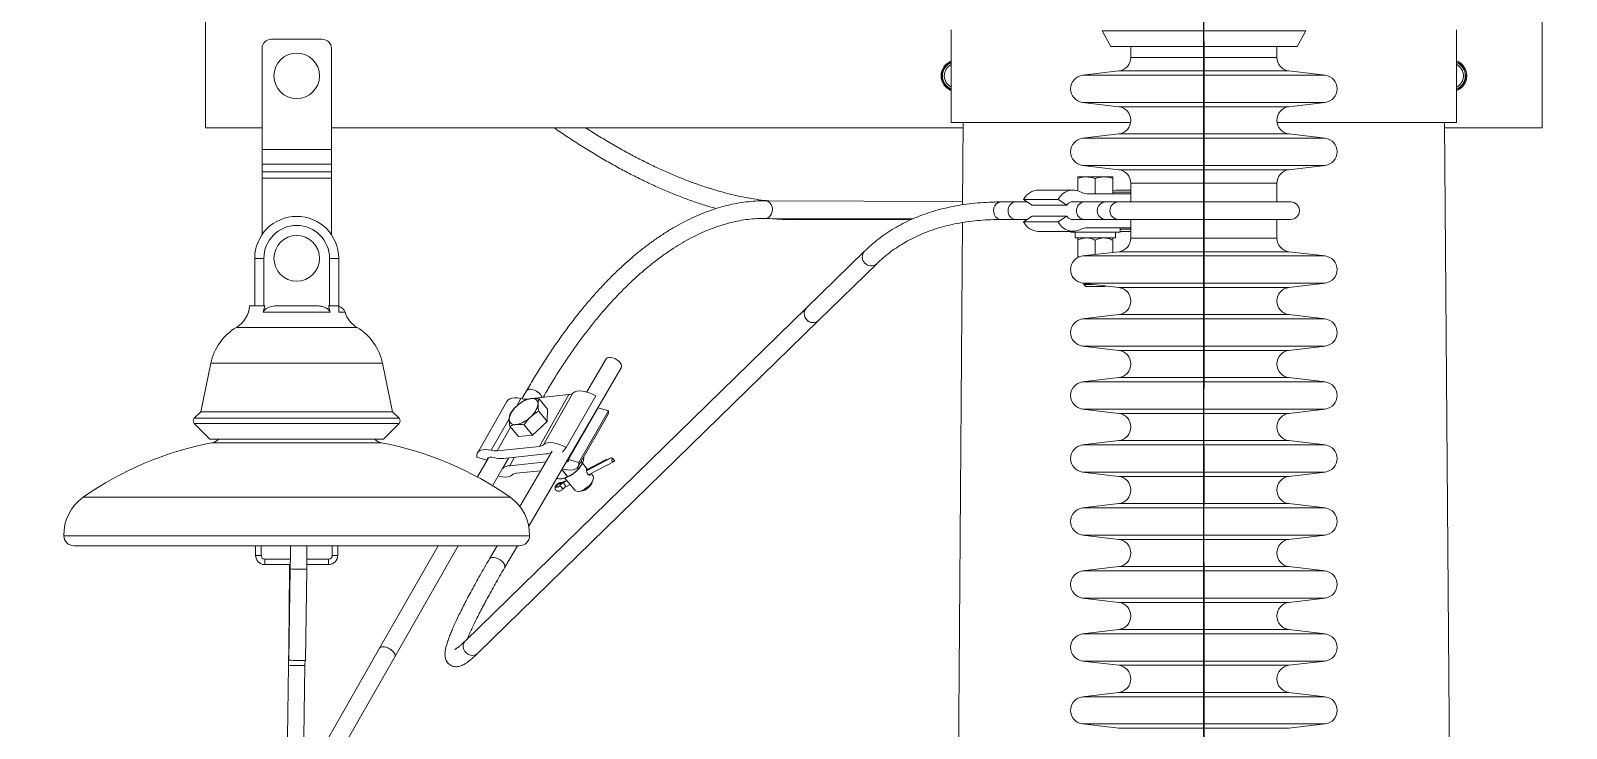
# Model space of a CAD drawing. Header units: millimetres. Extents: x 1587714 to 3094800, y -694377 to -413614.
# Drawn here: x 2205745 to 2206586, y -549709 to -549327 of the extents above; entities that cross this region are included whole.
import ezdxf

# ---------------------------------------------------------------- set-up
doc = ezdxf.new("R2010")
doc.units = ezdxf.units.MM
doc.linetypes.add('CENTER2', pattern=[28.575, 19.05, -3.175, 3.175, -3.175])
doc.layers.add('0_EJES', color=1, linetype='CENTER2')

# ---------------------------------------------------------------- blocks, each defined once
blk = doc.blocks.new('poste ALINEACIÓN vista 1')
at = {"color": 7, "linetype": 'Continuous', "lineweight": 15}
for p, q in [((-546.8, 9365.5003), (-546.8, 9428.9998)), ((185.2, 9365.5003), (185.2, 9428.9998)), ((-138.35, 9419.1979), (-138.35, 9368.3976)), ((-55.7397, 9418.7173), (-51, 9410.0999)), ((51, 9410.0999), (55.7397, 9418.7173)), ((138.35, 9419.1979), (138.35, 9368.3976)), ((-482.8, 9414.0004), (-510.8, 9414.0004)), ((-51, 9410.0999), (0, 9410.0999)), ((-40, 9410.0999), (-40, 9404.1003)), ((0, 9410.0999), (51, 9410.0999)), ((40, 9404.1003), (40, 9410.0999)), ((-515.8, 9409.0003), (-515.8, 9353.7015)), ((-477.8, 9409.0003), (-477.8, 9353.7015)), ((-46.5903, 9396.655), (-66.4097, 9394.2946)), ((66.4097, 9394.2946), (46.5903, 9396.655)), ((143.0678, 9396.1972), (143.6279, 9396.3526)), ((143.314, 9394.9317), (143.893, 9394.9975)), ((-66.4097, 9379.4059), (-46.5903, 9377.0446)), ((46.5903, 9377.0446), (66.4097, 9379.4059)), ((-138.35, 9368.3976), (-40.097, 9368.3976)), ((-131.8002, 9368.3976), (-132.1382, 9323.3603)), ((40.097, 9368.3976), (138.35, 9368.3976)), ((137.6788, 8585.1144), (131.8002, 9368.3976)), ((-546.8, 9365.5003), (-515.8, 9365.5003)), ((-477.8, 9365.5003), (-131.822, 9365.5003)), ((-46.5903, 9362.1558), (-66.4097, 9359.7945)), ((66.4097, 9359.7945), (46.5903, 9362.1558)), ((131.822, 9365.5003), (185.2, 9365.5003)), ((-477.8, 9353.7015), (-515.8, 9353.7015)), ((-515.8, 9353.7015), (-515.8, 9345.6753)), ((-477.8, 9353.7015), (-477.8, 9345.6753)), ((-477.8, 9345.6753), (-515.8, 9345.6753)), ((-515.8, 9345.6753), (-515.8, 9341.4649)), ((-477.8, 9345.6753), (-477.8, 9341.4649)), ((-66.4097, 9344.9057), (-46.5903, 9342.5444)), ((46.5903, 9342.5444), (66.4097, 9344.9057)), ((-477.8, 9341.4649), (-515.8, 9341.4649)), ((-515.8, 9341.4649), (-515.8, 9337.9287)), ((-477.8, 9337.9287), (-515.8, 9337.9287)), ((-515.8, 9337.9287), (-515.8, 9306.9619)), ((-477.8, 9341.4649), (-477.8, 9337.9287)), ((-477.8, 9337.9287), (-477.8, 9306.9619)), ((-68.9932, 9331.0031), (-68.9932, 9337.7951)), ((-64.2579, 9338.6458), (-68.9393, 9338.6458)), ((-54.7334, 9338.6458), (-64.2579, 9338.6458)), ((-59.5226, 9329.3999), (-59.5226, 9337.7951)), ((-49.8902, 9338.6458), (-54.7334, 9338.6458)), ((-49.9441, 9329.3999), (-49.9441, 9337.7951)), ((-49.8363, 9329.3999), (-49.8363, 9337.7951)), ((-40, 9335.1001), (-40, 9324.8996)), ((40, 9324.8996), (40, 9335.1001)), ((-98.7695, 9326.2604), (-79.7695, 9326.2604)), ((-94.0295, 9323.1), (-98.7695, 9326.2604)), ((-71.5654, 9331.3998), (-90.5654, 9331.3998)), ((-75.0295, 9323.1), (-79.7695, 9326.2604)), ((-64.0156, 9329.3999), (-40, 9329.3999)), ((-40, 9331.3998), (-47.2641, 9331.3998)), ((-132.1248, 9325.1504), (-240.3924, 9325.5128)), ((-103.0639, 9324.8996), (-111.0552, 9324.8996)), ((-96.7295, 9324.8996), (-103.0639, 9324.8996)), ((-94.0295, 9323.1), (-75.0295, 9323.1)), ((-65.5639, 9324.8996), (-72.7778, 9324.8996)), ((-53.6856, 9324.8996), (-65.5639, 9324.8996)), ((-46.7784, 9324.8996), (-53.6856, 9324.8996)), ((47.5, 9324.8996), (-46.7784, 9324.8996)), ((-240.4245, 9315.9131), (-159.3832, 9315.6422)), ((-226.7044, 9315.2999), (-160.1787, 9315.2999)), ((-132.2113, 9313.6224), (-137.6788, 8585.1144)), ((-111.0552, 9315.2999), (-103.0639, 9315.2999)), ((-103.0639, 9315.2999), (-96.7295, 9315.2999)), ((-98.7695, 9313.9399), (-94.0295, 9317.1004)), ((-98.7695, 9313.9399), (-79.7695, 9313.9399)), ((-94.0295, 9317.1004), (-75.0295, 9317.1004)), ((-79.7695, 9313.9399), (-75.0295, 9317.1004)), ((-72.7778, 9315.2999), (-65.5639, 9315.2999)), ((-65.5639, 9315.2999), (-53.6856, 9315.2999)), ((-40, 9310.8004), (-64.0156, 9310.8004)), ((-53.6856, 9315.2999), (-46.7784, 9315.2999)), ((-46.7784, 9315.2999), (47.5, 9315.2999)), ((-45.9274, 9308.3867), (-45.9274, 9310.8004)), ((-40, 9315.2999), (-40, 9305.1003)), ((40, 9305.1003), (40, 9315.2999)), ((-90.5654, 9308.7996), (-71.5654, 9308.7996)), ((-72.9022, 9308.7996), (-72.9022, 9308.3867)), ((-45.9274, 9308.3867), (-72.9022, 9308.3867)), ((-70.451, 9308.3867), (-70.451, 9305.2119)), ((-48.3785, 9305.2119), (-70.451, 9305.2119)), ((-68.9932, 9295.103), (-68.9932, 9303.9416)), ((-59.5226, 9296.1148), (-59.5226, 9303.9416)), ((-49.9441, 9297.2564), (-49.9441, 9303.9416)), ((-49.8363, 9297.2687), (-49.8363, 9303.9416)), ((-48.3785, 9305.2119), (-48.3785, 9308.3867)), ((-45.9274, 9308.7996), (-40, 9308.7996)), ((-519.8, 9268.0005), (-519.8, 9293.9996)), ((-514.8, 9293.9996), (-519.8, 9293.9996)), ((-514.8, 9293.9996), (-514.8, 9268.0005)), ((-478.8, 9268.0005), (-478.8, 9293.9996)), ((-478.8, 9293.9996), (-473.8, 9293.9996)), ((-473.8, 9293.9996), (-473.8, 9268.0005)), ((-185.8693, 9297.8953), (-217.6886, 9266.8198)), ((-68.3047, 9294.7806), (-68.9932, 9295.103)), ((-68.9932, 9295.103), (-68.9727, 9294.381)), ((-46.5903, 9297.655), (-66.4097, 9295.2946)), ((66.4097, 9295.2946), (46.5903, 9297.655)), ((-210.9811, 9259.9524), (-179.1618, 9291.0269)), ((-71.8668, 9283.4347), (-71.8668, 9283.8858)), ((-66.4097, 9280.4049), (-46.5903, 9278.0446)), ((-65.7647, 9280.3286), (-65.7647, 9279.7631)), ((-65.7647, 9279.7631), (-64.6014, 9278.5996)), ((-65.7647, 9279.7631), (-61.0194, 9279.7631)), ((-64.6014, 9278.5996), (-54.2281, 9278.5996)), ((-54.2281, 9278.5996), (-53.9114, 9278.9162)), ((46.5903, 9278.0446), (66.4097, 9280.4049)), ((-522.5858, 9268.0005), (-519.8, 9268.0005)), ((-514.8, 9268.0005), (-519.8, 9268.0005)), ((-515.1746, 9264.5091), (-514.2059, 9268.0005)), ((-514.8, 9268.0005), (-514.2059, 9268.0005)), ((-507.2012, 9268.0005), (-486.3988, 9268.0005)), ((-479.394, 9268.0005), (-478.4254, 9264.5091)), ((-479.394, 9268.0005), (-478.8, 9268.0005)), ((-473.8, 9268.0005), (-478.8, 9268.0005)), ((-478.4254, 9264.5091), (-515.1746, 9264.5091)), ((-217.6886, 9266.8198), (-404.3909, 9084.4849)), ((-397.6835, 9077.6166), (-210.9811, 9259.9524)), ((-46.5903, 9263.1558), (-66.4097, 9260.7945)), ((66.4097, 9260.7945), (46.5903, 9263.1558)), ((-66.4097, 9245.9058), (-46.5903, 9243.5445)), ((46.5903, 9243.5445), (66.4097, 9245.9058)), ((-543.8215, 9236.4959), (-549.3, 9209.9999)), ((-444.3, 9209.9999), (-449.7785, 9236.4959)), ((-369.7115, 9147.2396), (-319.0774, 9234.0955)), ((-327.3711, 9238.9306), (-337.9477, 9220.7879)), ((-46.5903, 9228.6557), (-66.4097, 9226.2944)), ((66.4097, 9226.2944), (46.5903, 9228.6557)), ((-370.8976, 9221.4478), (-373.4245, 9217.0228)), ((-369.1143, 9217.06), (-370.8766, 9216.873)), ((-347.7103, 9219.3278), (-367.9659, 9217.182)), ((-359.3695, 9211.4218), (-364.0653, 9216.9846)), ((-363.8782, 9191.0132), (-347.7103, 9219.3278)), ((-361.6671, 9191.8753), (-345.4992, 9220.1899)), ((-349.1807, 9190.3037), (-333.0128, 9218.6183)), ((-549.3, 9209.9999), (-552.8858, 9206.4141)), ((-549.3, 9209.9999), (-444.3, 9209.9999)), ((-440.7142, 9206.4141), (-444.3, 9209.9999)), ((-381.6893, 9215.6571), (-397.8572, 9187.3416)), ((-374.8272, 9214.3201), (-374.8453, 9214.3058)), ((-359.5994, 9204.6918), (-364.2951, 9210.2545)), ((-359.3695, 9211.4218), (-359.5994, 9204.6918)), ((-347.9506, 9183.8216), (-331.7828, 9212.1361)), ((-342.6613, 9179.9039), (-326.4935, 9208.2194)), ((-342.2893, 9182.1393), (-326.1214, 9210.4548)), ((-332.555, 9210.7838), (-332.7117, 9210.7075)), ((-326.1214, 9210.4548), (-331.7828, 9212.1361)), ((-66.4097, 9211.4056), (-46.5903, 9209.0443)), ((46.5903, 9209.0443), (66.4097, 9211.4056)), ((-552.8858, 9203.5855), (-544.3, 9194.9996)), ((-449.3, 9194.9996), (-440.7142, 9203.5855)), ((-375.3853, 9196.4644), (-380.0811, 9202.0272)), ((-367.6073, 9197.2131), (-372.303, 9202.7758)), ((-359.5994, 9204.6918), (-367.6073, 9197.2131)), ((-544.3, 9194.9996), (-449.3, 9194.9996)), ((-543.2141, 9192.9168), (-450.3859, 9192.9168)), ((-367.6073, 9197.2131), (-375.3853, 9196.4644)), ((-46.5903, 9194.1556), (-66.4097, 9191.7943)), ((66.4097, 9191.7943), (46.5903, 9194.1556)), ((-398.2292, 9185.1062), (-392.6028, 9183.4353)), ((-391.856, 9184.7428), (-397.8517, 9174.2429)), ((-389.5383, 9169.4411), (-380.8446, 9184.6675)), ((-363.8782, 9191.0132), (-387.0444, 9188.5585)), ((-383.5205, 9184.3833), (-360.3542, 9186.838)), ((-356.878, 9188.3153), (-374.5547, 9157.9932)), ((-351.2174, 9187.9023), (-349.1807, 9190.3037)), ((-342.2893, 9182.1393), (-347.9506, 9183.8216)), ((-340.0163, 9182.5408), (-339.8699, 9182.928)), ((-327.3096, 9183.7138), (-338.0975, 9178.0909)), ((-324.7628, 9184.6684), (-338.0713, 9177.7323)), ((-336.9666, 9175.4102), (-322.6546, 9182.8698)), ((-326.9684, 9183.5192), (-327.184, 9183.7748)), ((-322.6018, 9182.9013), (-323.9054, 9184.4462)), ((-383.9766, 9178.9206), (-384.2324, 9178.7337)), ((-360.2581, 9182.5169), (-380.1643, 9180.4074)), ((-376.6403, 9176.2332), (-363.084, 9177.6694)), ((-348.4226, 9174.487), (-351.6196, 9178.274)), ((-340.4147, 9181.9648), (-341.053, 9182.721)), ((-337.5054, 9178.3999), (-340.3495, 9181.7693)), ((-334.7601, 9175.1479), (-335.5883, 9176.1292)), ((-66.4097, 9176.9055), (-46.5903, 9174.5442)), ((46.5903, 9174.5442), (66.4097, 9176.9055)), ((-350.9152, 9173.3693), (-350.8708, 9173.3779)), ((-348.8292, 9172.1257), (-350.5337, 9171.2378)), ((-349.0475, 9172.3841), (-350.4228, 9171.6679)), ((-350.054, 9173.5772), (-344.4647, 9166.9558)), ((-349.0825, 9169.0959), (-347.1304, 9170.1134)), ((-342.4133, 9166.3111), (-341.2494, 9166.4084)), ((-334.7603, 9171.8863), (-334.4686, 9173.0174)), ((-46.5903, 9159.6555), (-66.4097, 9157.2951)), ((66.4097, 9157.2951), (46.5903, 9159.6555)), ((-624.3117, 9142.0468), (-369.2883, 9142.0468)), ((-66.4097, 9142.4054), (-46.5903, 9140.045)), ((46.5903, 9140.045), (66.4097, 9142.4054)), ((-618.8117, 9136.5451), (-374.7883, 9136.5451)), ((-519.3, 9131.2503), (-519.3, 9136.5451)), ((-474.3, 9136.5451), (-474.3, 9131.2503)), ((-419.3767, 9136.5451), (-451.4313, 9080.407)), ((-443.0947, 9075.6472), (-408.322, 9136.5451)), ((-387.058, 9136.5451), (-391.2779, 9129.3067)), ((-382.9842, 9124.4715), (-375.9458, 9136.5451)), ((-519.3, 9131.2503), (-516.3, 9131.2503)), ((-514.3, 9126.2501), (-514.3, 9129.2504)), ((-500.3089, 9126.2501), (-514.3, 9126.2501)), ((-479.3, 9126.2501), (-491.3082, 9126.2501)), ((-479.3, 9126.2501), (-479.3, 9129.2504)), ((-474.3, 9131.2503), (-477.3, 9131.2503)), ((-46.5903, 9125.1553), (-66.4097, 9122.795)), ((66.4097, 9122.795), (46.5903, 9125.1553)), ((-500.3426, 9123.8459), (-501.065, 9073.8572)), ((-492.0659, 9073.7275), (-491.3436, 9123.7162)), ((-66.4097, 9107.9053), (-46.5903, 9105.5449)), ((46.5903, 9105.5449), (66.4097, 9107.9053)), ((-46.5903, 9090.6552), (-66.4097, 9088.2949)), ((66.4097, 9088.2949), (46.5903, 9090.6552)), ((-451.4313, 9080.407), (-493.2037, 9007.2507)), ((-485.6416, 9001.1338), (-443.0947, 9075.6472)), ((-501.2828, 9071.0448), (-503.098, 8945.4354)), ((-494.0989, 8945.3048), (-492.2837, 9070.9151)), ((-66.4097, 9073.4051), (-46.5903, 9071.0448)), ((46.5903, 9071.0448), (66.4097, 9073.4051)), ((-46.5903, 9056.1551), (-66.4097, 9053.7947)), ((66.4097, 9053.7947), (46.5903, 9056.1551)), ((-66.4097, 9038.905), (-46.5903, 9036.5447)), ((46.5903, 9036.5447), (66.4097, 9038.905))]:
    blk.add_line(p, q, dxfattribs=at)
at = {"color": 8, "linetype": 'Continuous', "lineweight": 15}
for p, q in [((55.7397, 9418.7173), (-55.7397, 9418.7173)), ((-40, 9404.1003), (-39.6147, 9404.1003)), ((-39.6147, 9404.1003), (40, 9404.1003)), ((-66.4097, 9394.2946), (66.4097, 9394.2946)), ((46.5903, 9396.655), (-46.5903, 9396.655)), ((-66.4097, 9379.4059), (66.4097, 9379.4059)), ((-46.5903, 9377.0446), (46.5903, 9377.0446)), ((-66.4097, 9359.7945), (66.4097, 9359.7945)), ((46.5903, 9362.1558), (-46.5903, 9362.1558)), ((-66.4097, 9344.9057), (66.4097, 9344.9057)), ((-46.5903, 9342.5444), (46.5903, 9342.5444)), ((40, 9335.1001), (-40, 9335.1001)), ((-49.8363, 9330.2697), (-40, 9330.2697)), ((-239.7823, 9325.4584), (-240.391, 9325.5128)), ((-45.9274, 9309.9297), (-40, 9309.9297)), ((-40, 9305.1003), (-39.6147, 9305.1003)), ((-39.6147, 9305.1003), (40, 9305.1003)), ((-66.4097, 9295.2946), (66.4097, 9295.2946)), ((46.5903, 9297.655), (-46.5903, 9297.655)), ((-66.4097, 9280.4049), (66.4097, 9280.4049)), ((-46.5903, 9278.0446), (46.5903, 9278.0446)), ((-470.3508, 9264.5091), (-473.8, 9264.5091)), ((-66.4097, 9260.7945), (66.4097, 9260.7945)), ((46.5903, 9263.1558), (-46.5903, 9263.1558)), ((-529.8476, 9256.1635), (-463.7523, 9256.1635)), ((-66.4097, 9245.9058), (66.4097, 9245.9058)), ((-46.5903, 9243.5445), (46.5903, 9243.5445)), ((-543.8215, 9236.4959), (-449.7785, 9236.4959)), ((-66.4097, 9226.2944), (66.4097, 9226.2944)), ((46.5903, 9228.6557), (-46.5903, 9228.6557)), ((-376.5012, 9212.8905), (-374.0611, 9217.1639)), ((-371.0708, 9216.5326), (-370.8766, 9216.873)), ((-66.4097, 9211.4056), (66.4097, 9211.4056)), ((-46.5903, 9209.0443), (46.5903, 9209.0443)), ((-552.8858, 9206.4141), (-440.7142, 9206.4141)), ((-552.8858, 9203.5855), (-440.7142, 9203.5855)), ((-390.2289, 9188.8484), (-380.4342, 9206.0021)), ((-387.0444, 9188.5585), (-379.6471, 9201.5132)), ((-66.4097, 9191.7943), (66.4097, 9191.7943)), ((46.5903, 9194.1556), (-46.5903, 9194.1556)), ((-383.9766, 9178.9206), (-380.6859, 9184.6837)), ((-380.1643, 9180.4074), (-377.5317, 9185.0184)), ((-338.0972, 9177.9803), (-327.9221, 9183.2837)), ((-338.0626, 9177.6665), (-324.619, 9184.6732)), ((-66.4097, 9176.9055), (66.4097, 9176.9055)), ((-46.5903, 9174.5442), (46.5903, 9174.5442)), ((-352.7727, 9170.555), (-352.2647, 9169.9532)), ((-350.5547, 9171.1568), (-348.7881, 9172.0771)), ((-350.5432, 9171.4944), (-348.9824, 9172.3078)), ((-613.7126, 9163.0849), (-379.8874, 9163.0849)), ((46.5903, 9159.6555), (-46.5903, 9159.6555)), ((-66.4097, 9157.2951), (66.4097, 9157.2951)), ((-66.4097, 9142.4054), (66.4097, 9142.4054)), ((-516.3, 9136.5451), (-516.3, 9131.2503)), ((-477.3, 9131.2503), (-477.3, 9136.5451)), ((-46.5903, 9140.045), (46.5903, 9140.045)), ((-514.3, 9129.2504), (-500.269, 9129.2504)), ((-491.2684, 9129.2504), (-479.3, 9129.2504)), ((46.5903, 9125.1553), (-46.5903, 9125.1553)), ((-66.4097, 9122.795), (66.4097, 9122.795)), ((-66.4097, 9107.9053), (66.4097, 9107.9053)), ((-46.5903, 9105.5449), (46.5903, 9105.5449)), ((46.5903, 9090.6552), (-46.5903, 9090.6552)), ((-66.4097, 9088.2949), (66.4097, 9088.2949)), ((-66.4097, 9073.4051), (66.4097, 9073.4051)), ((-46.5903, 9071.0448), (46.5903, 9071.0448)), ((-66.4097, 9053.7947), (66.4097, 9053.7947)), ((46.5903, 9056.1551), (-46.5903, 9056.1551)), ((-66.4097, 9038.905), (66.4097, 9038.905)), ((-46.5903, 9036.5447), (46.5903, 9036.5447))]:
    blk.add_line(p, q, dxfattribs=at)
at = {"color": 7, "linetype": 'Continuous', "lineweight": 15, "flags": 128}
for points in [[(-49.8347, 9331.0031), (-48.1408, 9331.355), (-47.2641, 9331.3998)], [(-217.6886, 9266.8198), (-217.7664, 9266.7416), (-218.4628, 9265.7679), (-218.8532, 9264.6168), (-218.9085, 9263.3742), (-218.6245, 9262.1325), (-218.0224, 9260.9843), (-217.1468, 9260.0144), (-216.0627, 9259.2934), (-214.8504, 9258.8767), (-213.5999, 9258.7947), (-212.4039, 9259.0531), (-211.3511, 9259.632), (-210.9811, 9259.9524)], [(-321.4892, 9238.4461), (-322.6276, 9239.0879), (-323.8102, 9239.539), (-324.9494, 9239.765), (-325.9607, 9239.7507), (-326.7689, 9239.4961), (-327.3143, 9239.0193), (-327.3711, 9238.9306)], [(-319.0774, 9234.0955), (-318.9736, 9234.3167), (-318.8915, 9235.0539), (-319.1306, 9235.8998), (-319.6734, 9236.7905), (-320.4796, 9237.6612), (-321.4892, 9238.4461)], [(-374.0611, 9217.1639), (-375.8205, 9217.4968), (-377.4516, 9217.5874), (-378.9012, 9217.4329), (-380.1221, 9217.038), (-381.0747, 9216.4162), (-381.6893, 9215.6571)], [(-333.0128, 9218.6183), (-334.8059, 9219.5853), (-336.6479, 9220.3635), (-338.4788, 9220.93), (-340.2389, 9221.2647), (-341.871, 9221.3572), (-343.322, 9221.2037), (-344.5447, 9220.8108), (-345.4992, 9220.1899)], [(-349.1807, 9190.3037), (-350.9738, 9191.2698), (-352.8157, 9192.0489), (-354.6466, 9192.6144), (-356.4067, 9192.9492), (-358.0389, 9193.0417), (-359.4899, 9192.8891), (-360.7125, 9192.4962), (-361.6671, 9191.8753)], [(-390.2289, 9188.8484), (-391.9884, 9189.1822), (-393.6194, 9189.2728), (-395.069, 9189.1183), (-396.29, 9188.7234), (-397.2425, 9188.1007), (-397.8957, 9187.272), (-398.2282, 9186.263), (-398.2292, 9185.1062)], [(-392.5691, 9183.4944), (-392.5186, 9183.8931), (-392.3369, 9184.2974), (-392.028, 9184.6265), (-391.6012, 9184.8696), (-391.069, 9185.0194), (-390.4473, 9185.0728), (-389.7544, 9185.027), (-389.0109, 9184.8849)], [(-386.4809, 9174.796), (-385.8719, 9174.631), (-384.1118, 9174.2963), (-382.4796, 9174.2038), (-381.0286, 9174.3573), (-379.8059, 9174.7502), (-378.8514, 9175.3711)], [(-350.2896, 9178.3971), (-348.5301, 9178.0642), (-346.899, 9177.9736), (-345.4495, 9178.1281), (-344.2285, 9178.5229), (-343.276, 9179.1447), (-342.6228, 9179.9735), (-342.2903, 9180.9834), (-342.2893, 9182.1393)], [(-344.4647, 9166.9558), (-344.3334, 9166.8175), (-343.6391, 9166.4227), (-342.7108, 9166.2959), (-341.6025, 9166.4466), (-340.3784, 9166.8643), (-339.1099, 9167.5252), (-337.8706, 9168.3911), (-336.7325, 9169.4115), (-335.7618, 9170.5283), (-335.0148, 9171.6746), (-334.5351, 9172.7847), (-334.3505, 9173.7937), (-334.4716, 9174.6444), (-334.7601, 9175.1479)], [(-350.5547, 9171.1568), (-350.5559, 9171.1901), (-350.551, 9171.2159), (-350.54, 9171.2331), (-350.5337, 9171.2378)], [(-451.4313, 9080.407), (-451.3188, 9080.573), (-450.7488, 9081.0021), (-449.9202, 9081.211), (-448.8945, 9081.1833), (-447.7479, 9080.922), (-446.5653, 9080.4461), (-445.4344, 9079.79), (-444.4391, 9079.0042), (-443.6534, 9078.1449), (-443.1352, 9077.278), (-442.9233, 9076.4664), (-443.0332, 9075.7703), (-443.0947, 9075.6472)], [(-443.0947, 9075.6472), (-442.9196, 9076.3062), (-443.0636, 9077.0987), (-443.5191, 9077.9599), (-444.2523, 9078.8258), (-445.2087, 9079.6326), (-446.3176, 9080.3202), (-447.4965, 9080.8381), (-448.6581, 9081.1471)]]:
    blk.add_lwpolyline(points, dxfattribs=at)
at = {"color": 8, "linetype": 'Continuous', "lineweight": 15, "flags": 128}
for points in [[(-240.4238, 9315.9131), (-239.3437, 9316.0733), (-238.2979, 9316.5787), (-237.4087, 9317.3894), (-236.7419, 9318.447), (-236.347, 9319.6734), (-236.2533, 9320.9761), (-236.4679, 9322.2588), (-236.9746, 9323.428), (-237.7361, 9324.3951), (-238.6957, 9325.0893), (-239.7823, 9325.4584)], [(-111.0552, 9324.8996), (-111.6725, 9324.8471), (-112.7587, 9324.478), (-113.7186, 9323.7857), (-114.4809, 9322.8186), (-114.9892, 9321.6513), (-115.2057, 9320.3677), (-115.1143, 9319.065), (-114.722, 9317.8385), (-114.0577, 9316.78), (-113.1707, 9315.9684), (-112.1268, 9315.462), (-111.0552, 9315.2999)], [(-354.875, 9168.9681), (-354.859, 9168.8889), (-354.663, 9168.6419), (-354.29, 9168.5761), (-353.8013, 9168.702), (-353.2772, 9168.9986), (-352.8038, 9169.4173)], [(-352.7727, 9170.555), (-353.1531, 9170.4987), (-353.5839, 9170.2937), (-353.9944, 9169.9733), (-354.3169, 9169.5908), (-354.4985, 9169.2084), (-354.5094, 9168.8889), (-354.4389, 9168.7583)], [(-349.0825, 9169.0959), (-349.2599, 9169.0863), (-349.5069, 9169.2218), (-349.783, 9169.4945), (-350.0554, 9169.8722), (-350.2921, 9170.3089), (-350.4654, 9170.7543), (-350.5547, 9171.1568)], [(-350.4228, 9171.6679), (-350.4344, 9171.6613), (-350.5432, 9171.4944)], [(-385.396, 9128.8232), (-386.5344, 9129.465), (-387.717, 9129.9161), (-388.8562, 9130.1421), (-389.8674, 9130.1268), (-390.6757, 9129.8722), (-391.2211, 9129.3963), (-391.2771, 9129.3076)], [(-382.9841, 9124.4725), (-382.8804, 9124.6938), (-382.7982, 9125.4309), (-383.0374, 9126.2759), (-383.5802, 9127.1676), (-384.3863, 9128.0373), (-385.396, 9128.8232)], [(-500.5855, 9107.0393), (-500.839, 9106.3422), (-500.8952, 9105.8291)], [(-404.3909, 9084.4849), (-404.4687, 9084.4067), (-405.1652, 9083.4321), (-405.5556, 9082.281), (-405.6108, 9081.0393), (-405.3269, 9079.7976), (-404.7248, 9078.6494), (-403.8492, 9077.6786), (-402.7651, 9076.9585), (-401.5528, 9076.5418), (-400.3023, 9076.4588), (-399.1063, 9076.7173), (-398.0535, 9077.2971), (-397.6835, 9077.6166)]]:
    blk.add_lwpolyline(points, dxfattribs=at)
at = {"color": 7, "linetype": 'Continuous', "lineweight": 15}
for centre in [(-496.8, 9394), (-496.8, 9294)]:
    blk.add_circle(centre, 12.5, dxfattribs=at)
for centre, radius, start, end in [((-510.8, 9409), 5, 90, 180), ((-482.8, 9409), 5, 0, 90), ((-135.15, 9394), 8.75, 111.4515477, 248.5484523), ((-135.15, 9394), 8.2169, 112.9197383, 247.0802617), ((-47.5, 9404.1), 7.5, 276.9667647, 0), ((47.5, 9404.1), 7.5, 180, 263.0332353), ((135.2, 9394), 8.75, 0, 68.899804), ((135.15, 9394), 8.2169, 15.5076219, 67.0802617), ((-135.15, 9394), 8, 113.5781785, 246.4218215), ((-135.15, 9394), 7, 117.2028944, 242.7971056), ((-65.5, 9386.85), 7.5, 96.9667647, 263.0332353), ((65.5, 9386.85), 7.5, 276.9667647, 83.0332353), ((135.15, 9394), 8, 293.5781785, 66.4218215), ((135.15, 9394), 7, 297.2028944, 62.7971056), ((135.15, 9394), 8.2169, 292.9197383, 6.5076219), ((135.2, 9394), 8.75, 291.100196, 0), ((-47.5, 9369.6), 7.5, 276.9667647, 83.0332353), ((47.5, 9369.6), 7.5, 96.9667647, 263.0332353), ((-65.5, 9352.35), 7.5, 96.9667647, 263.0332353), ((65.5, 9352.35), 7.5, 276.9667647, 83.0332353), ((-47.5, 9335.1), 7.5, 0, 83.0332353), ((47.5, 9335.1), 7.5, 96.9667647, 180), ((-90.3147, 9321.8816), 9.5215, 91.5088125, 152.619891), ((-71.5962, 9322.2361), 9.1104, 61.8616863, 153.7852313), ((-63.9925, 9336.1223), 6.7224, 240.5299183, 269.8038318), ((-102.7336, 9320.4136), 4.4981, 94.2105496, 184.0008671), ((-102.733, 9319.7864), 4.4987, 176.0061571, 265.7824262), ((-71.5649, 9321.0729), 4.014, 72.4265066, 149.6681861), ((47.5, 9320.1), 4.8, 270, 90), ((-496.8, 9294), 23, 0, 180), ((-496.8, 9294), 18, 0, 180), ((-90.3144, 9318.3174), 9.5211, 207.3719954, 268.4897351), ((-71.5951, 9317.9658), 9.112, 206.2199666, 298.1251733), ((-71.5634, 9319.1294), 4.0163, 210.3441913, 287.540763), ((-63.9949, 9304.0935), 6.7069, 90.1761657, 119.5211767), ((-47.5, 9305.1), 7.5, 276.9667647, 0), ((47.5, 9305.1), 7.5, 180, 263.0332353), ((-65.5, 9287.85), 7.5, 96.9667647, 263.0332353), ((65.5, 9287.85), 7.5, 276.9667647, 83.0332353), ((-47.5, 9270.6), 7.5, 276.9667647, 83.0332353), ((47.5, 9270.6), 7.5, 96.9667647, 263.0332353), ((-537.55, 9269.0352), 15, 300.89653, 356.0427695), ((-475.1177, 9263), 5, 17.5632746, 74.6109601), ((-456.05, 9269.0352), 15, 197.5632746, 239.10347), ((-214.0919, 9263.6235), 4.8118, 138.3728076, 310.2767985), ((-65.5, 9253.35), 7.5, 96.9667647, 263.0332353), ((65.5, 9253.35), 7.5, 276.9667647, 83.0332353), ((-514.443, 9230.4209), 30, 120.89653, 168.3175809), ((-479.157, 9230.4209), 30, 11.6824191, 59.10347), ((-47.5, 9236.1), 7.5, 276.9667647, 83.0332353), ((47.5, 9236.1), 7.5, 96.9667647, 263.0332353), ((-65.5, 9218.85), 7.5, 96.9667647, 263.0332353), ((65.5, 9218.85), 7.5, 276.9667647, 83.0332353), ((-365.9016, 9202.6916), 14.701, 99.9042803, 135.1457303), ((-371.6336, 9226.1625), 9.3202, 254.9032846, 274.6587386), ((-367.6262, 9214.3114), 2.9728, 357.5190014, 105.6921378), ((-347.9482, 9223.2043), 3.8838, 273.5112891, 309.0910544), ((-369.0078, 9204.0728), 11.5883, 129.1438611, 170.6457393), ((-376.09, 9216.0661), 11.588, 309.1432098, 350.6463906), ((-329.4568, 9209.8613), 3.3878, 331.0110739, 10.0900475), ((-47.5, 9201.6), 7.5, 276.9667647, 83.0332353), ((47.5, 9201.6), 7.5, 96.9667647, 263.0332353), ((-551.4716, 9205), 2, 135, 225), ((-442.1284, 9205), 2, 315, 45), ((-377.472, 9205.8277), 2.9729, 177.5194854, 285.6916539), ((-379.1965, 9217.4475), 14.701, 279.9042803, 315.1457303), ((-509.9212, 9016.022), 180, 100.6572209, 125.213083), ((-544.4162, 9199.3054), 6.5003, 280.6572211, 318.5217135), ((-449.1838, 9199.3054), 6.5003, 221.4782865, 259.3427789), ((-483.6788, 9016.022), 180, 54.786917, 79.3427791), ((-364.1103, 9194.875), 3.8687, 273.438664, 309.162634), ((-65.5, 9184.35), 7.5, 96.9667647, 263.0332353), ((65.5, 9184.35), 7.5, 276.9667647, 83.0332353), ((-387.8035, 9197.8551), 9.3276, 254.9284204, 274.6676376), ((-384.8272, 9200.3779), 16.0479, 254.8885945, 274.6706166), ((-360.8464, 9193.894), 7.0732, 273.9906381, 301.6336023), ((-349.5134, 9183.8054), 1.5629, 277.9443762, 0.5928035), ((-379.7603, 9173.7405), 6.6792, 93.4676799, 129.1432653), ((-376.4023, 9172.3563), 3.8842, 93.511983, 129.0893151), ((-354.1233, 9187.7403), 14.6874, 279.8874257, 315.1625849), ((-353.1068, 9167.2266), 11.5202, 75.8450969, 81.5618525), ((-353.1657, 9188.0555), 14.259, 311.5489277, 337.2471393), ((-47.5, 9167.1), 7.5, 276.9667647, 83.0332353), ((47.5, 9167.1), 7.5, 96.9667647, 263.0332353), ((-352.6973, 9168.7174), 2.1921, 91.450421, 173.4340582), ((-352.5568, 9170.7204), 0.2719, 136.1218402, 217.4564895), ((-346.6317, 9163.7607), 8.3721, 117.9421424, 137.4955871), ((-352.6596, 9174.6258), 4.0724, 268.4095353, 294.3429935), ((-352.7261, 9175.27), 4.3612, 269.6489837, 300.0352393), ((-342.5846, 9174.5726), 8.2726, 279.2880028, 341.0516202), ((-599.2709, 9142.6196), 25.0474, 125.2099706, 181.310398), ((-394.3291, 9142.6196), 25.0474, 358.689602, 54.7900294), ((-65.5, 9149.85), 7.5, 96.9667647, 263.0332353), ((65.5, 9149.85), 7.5, 276.9667647, 83.0332353), ((-618.8117, 9142.0453), 5.5, 179.9849222, 270), ((-374.7883, 9142.0453), 5.5, 270, 0.0150778), ((-47.5, 9132.6), 7.5, 276.9667647, 83.0332353), ((47.5, 9132.6), 7.5, 96.9667647, 263.0332353), ((-514.3, 9131.25), 5, 180, 270), ((-514.3, 9131.25), 2, 180, 270), ((-479.3, 9131.25), 5, 270, 0), ((-479.3, 9131.25), 2, 270, 0), ((-65.5, 9115.35), 7.5, 96.9667647, 263.0332353), ((65.5, 9115.35), 7.5, 276.9667647, 83.0332353), ((-47.5, 9098.1), 7.5, 276.9667647, 83.0332353), ((47.5, 9098.1), 7.5, 96.9667647, 263.0332353), ((-65.5, 9080.85), 7.5, 96.9667647, 263.0332353), ((65.5, 9080.85), 7.5, 276.9667647, 83.0332353), ((-494.9643, 9184.8882), 111.1985, 266.8549909, 271.4935611), ((-449.5216, 9078.8167), 2.4852, 69.6682837, 140.2147844), ((-47.5, 9063.6), 7.5, 276.9667647, 83.0332353), ((47.5, 9063.6), 7.5, 96.9667647, 263.0332353), ((-65.5, 9046.35), 7.5, 96.9667647, 263.0332353), ((65.5, 9046.35), 7.5, 276.9667647, 83.0332353)]:
    blk.add_arc(centre, radius, start, end, dxfattribs=at)
at = {"color": 8, "linetype": 'Continuous', "lineweight": 15}
for centre, radius, start, end in [((-65.2335, 9320.4135), 4.4982, 94.2114711, 183.9999456), ((-65.2329, 9319.7864), 4.4988, 176.0070786, 265.7815047), ((-53.6515, 9320.1383), 4.7614, 90.4111422, 180.4638592), ((-53.6509, 9320.0617), 4.762, 179.5428837, 269.5821149), ((-46.7442, 9320.1383), 4.7614, 90.4111739, 180.4641887), ((-46.7436, 9320.0617), 4.762, 179.5425542, 269.5820833), ((-226.7205, 9319.0239), 3.7241, 270.2449833, 301.8520954), ((-182.272, 9294.6987), 4.8121, 138.3574304, 310.2499905), ((-368.9882, 9219.8557), 2.4861, 69.6690151, 140.177263), ((-369.1612, 9214.9646), 7.2964, 22.6000433, 81.8305834), ((-354.3925, 9166.2144), 3.5752, 21.968307, 63.6170771), ((-352.0509, 9170.2337), 0.9739, 87.0907374, 136.1165826), ((-350.1699, 9171.4704), 0.3741, 176.3255643, 213.391098), ((-494.2419, 9234.8766), 111.1982, 266.8549842, 271.4935677), ((-496.9333, 9140.7035), 69.7943, 266.4271033, 270.1490426), ((-494.6013, 9136.1364), 65.2625, 268.1116895, 272.035064)]:
    blk.add_arc(centre, radius, start, end, dxfattribs=at)
at = {"color": 7, "linetype": 'Continuous', "lineweight": 15}
for centre, major_axis, ratio, start_param, end_param in [((-70.5995, 9284.6), (2.1296, 0), 0.68088108, 4.07502134, 4.30840364), ((-327.84, 9183.0843), (0.2161, 0.2753), 0.56177515, 1.26370342, 2.53898683), ((-327.4046, 9182.029), (1.3626, 1.7356), 0.56177515, 0.81766491, 1.26370342), ((-324.5351, 9184.5279), (0.2532, -0.1155), 0.40213143, 2.08434452, 2.83775881), ((-324.09, 9183.7565), (1.5961, -0.7284), 0.40213143, 1.63830601, 2.08434452), ((-322.0009, 9184.8452), (2.0821, 1.9941), 0.43544918, 2.18082752, 4.0476849)]:
    blk.add_ellipse(centre, major_axis=major_axis, ratio=ratio, start_param=start_param, end_param=end_param, dxfattribs=at)
for points, knots in [([(-355.8163, 9365.5003), (-353.5128, 9363.9208), (-348.7621, 9360.6633), (-341.607, 9356.0267), (-334.3465, 9351.5224), (-327.1313, 9347.2717), (-319.9661, 9343.2701), (-312.8562, 9339.5238), (-305.807, 9336.0345), (-298.8233, 9332.8072), (-291.9113, 9329.8427), (-285.0741, 9327.1448), (-278.3221, 9324.725), (-272.3021, 9322.7555), (-268.5754, 9321.7137), (-267.0353, 9321.2832)], [0, 0, 0, 0, 0.07435577, 0.15334851, 0.23236043, 0.31139223, 0.39044564, 0.4695185, 0.54861147, 0.62772107, 0.70684651, 0.78598082, 0.86512248, 0.94426218, 1, 1, 1, 1]), ([(-238.2103, 9325.5051), (-239.0811, 9325.5828), (-241.8432, 9325.829), (-246.6377, 9326.5313), (-252.5794, 9327.6019), (-258.6455, 9328.9518), (-264.8217, 9330.5673), (-271.1065, 9332.449), (-277.4942, 9334.5971), (-283.9804, 9337.0095), (-290.5599, 9339.6834), (-297.227, 9342.6209), (-303.9767, 9345.8157), (-310.8034, 9349.2687), (-317.701, 9352.9763), (-324.6656, 9356.9402), (-331.6107, 9361.0905), (-336.2586, 9364.0464), (-338.5448, 9365.5003)], [0, 0, 0, 0, 0.02992293, 0.09492212, 0.15984205, 0.22469996, 0.28951452, 0.35429845, 0.41906409, 0.48382014, 0.5485729, 0.61332884, 0.67808973, 0.7428607, 0.80764582, 0.87244403, 0.9372586, 1, 1, 1, 1]), ([(-68.9932, 9337.7951), (-67.8164, 9338.1373), (-66.2551, 9338.5913), (-64.6526, 9338.635), (-64.2579, 9338.6458)], [0, 0, 0, 0, 0.753690799, 1, 1, 1, 1]), ([(-68.9393, 9338.6458), (-68.9406, 9338.6448), (-68.9503, 9338.6367), (-68.9685, 9338.4516), (-68.9849, 9338.0153), (-68.9932, 9337.7951)], [0, 0, 0, 0, 0.070094188, 0.530783283, 1, 1, 1, 1]), ([(-64.2579, 9338.6458), (-63.0223, 9338.5435), (-61.4189, 9338.4107), (-59.8764, 9337.91), (-59.5226, 9337.7951)], [0, 0, 0, 0, 0.7706318, 1, 1, 1, 1]), ([(-59.5226, 9337.7951), (-58.7448, 9338.0328), (-57.175, 9338.5125), (-55.5522, 9338.6011), (-54.7334, 9338.6458)], [0, 0, 0, 0, 0.49545158, 1, 1, 1, 1]), ([(-54.7334, 9338.6458), (-54.6199, 9338.6448), (-53.7602, 9338.6367), (-52.1393, 9338.4516), (-50.6803, 9338.0153), (-49.9441, 9337.7951)], [0, 0, 0, 0, 0.07009371, 0.53078667, 1, 1, 1, 1]), ([(-49.9441, 9337.7951), (-49.9354, 9338.0328), (-49.9177, 9338.5125), (-49.8994, 9338.6011), (-49.8902, 9338.6458)], [0, 0, 0, 0, 0.49544949, 1, 1, 1, 1]), ([(-49.8902, 9338.6458), (-49.8889, 9338.6448), (-49.8792, 9338.6367), (-49.861, 9338.4516), (-49.8446, 9338.0153), (-49.8363, 9337.7951)], [0, 0, 0, 0, 0.070094188, 0.530783283, 1, 1, 1, 1]), ([(-240.3924, 9325.5128), (-241.2988, 9325.5064), (-243.878, 9325.4884), (-248.1571, 9325.2159), (-253.2349, 9324.5965), (-258.3406, 9323.6618), (-263.4697, 9322.4153), (-268.6169, 9320.8547), (-273.7771, 9318.9858), (-278.9442, 9316.8047), (-284.1125, 9314.3165), (-289.2757, 9311.5216), (-294.4276, 9308.4246), (-299.5626, 9305.0294), (-304.6741, 9301.3381), (-309.7567, 9297.3561), (-314.8047, 9293.088), (-319.8122, 9288.5381), (-324.7748, 9283.7143), (-329.686, 9278.6185), (-334.5424, 9273.2606), (-339.3371, 9267.6421), (-344.0675, 9261.7736), (-348.7274, 9255.6585), (-353.3128, 9249.3048), (-357.8202, 9242.7204), (-362.2418, 9235.9058), (-366.6144, 9228.8388), (-369.4599, 9223.9286), (-370.8976, 9221.4478)], [0, 0, 0, 0, 0.02004066, 0.05702776, 0.09406204, 0.13117604, 0.16838037, 0.20567975, 0.24307308, 0.28055781, 0.318126, 0.35576926, 0.39347579, 0.43123462, 0.46903664, 0.50687177, 0.54473141, 0.58260854, 0.62049439, 0.65838724, 0.69627889, 0.73417025, 0.77205434, 0.80993285, 0.84780227, 0.88566204, 0.92351492, 0.96135716, 1, 1, 1, 1]), ([(-111.0552, 9324.8996), (-112.1876, 9324.8923), (-115.4656, 9324.8714), (-120.7701, 9324.6352), (-126.9113, 9324.1055), (-132.8807, 9323.3079), (-138.6758, 9322.2524), (-144.291, 9320.9344), (-149.722, 9319.3566), (-154.9649, 9317.5241), (-160.0156, 9315.4361), (-164.8712, 9313.0964), (-169.5286, 9310.5074), (-173.9865, 9307.6722), (-178.2382, 9304.5881), (-182.2166, 9301.3476), (-184.6781, 9299.0212), (-185.8693, 9297.8953)], [0, 0, 0, 0, 0.03692601, 0.10688998, 0.17677826, 0.2465539, 0.31619644, 0.38569003, 0.45502048, 0.52417651, 0.5931572, 0.66196698, 0.73061955, 0.79913924, 0.86755612, 0.93590677, 1, 1, 1, 1]), ([(-361.9033, 9217.8239), (-361.4019, 9218.6941), (-359.5326, 9221.9388), (-356.2321, 9227.4055), (-351.9755, 9234.136), (-347.6411, 9240.6354), (-343.2371, 9246.9034), (-338.7672, 9252.9306), (-334.2375, 9258.712), (-329.6526, 9264.2405), (-325.0181, 9269.5114), (-320.34, 9274.5205), (-315.6224, 9279.2597), (-310.8723, 9283.7281), (-306.0938, 9287.918), (-301.2933, 9291.8285), (-296.4753, 9295.4525), (-291.6461, 9298.7918), (-286.8095, 9301.8389), (-281.9713, 9304.5951), (-277.1354, 9307.0557), (-272.3066, 9309.221), (-267.4887, 9311.089), (-262.6853, 9312.6557), (-257.9001, 9313.9221), (-253.1362, 9314.8872), (-248.3978, 9315.5432), (-244.1594, 9315.8741), (-241.5145, 9315.9017), (-240.4245, 9315.9131)], [0, 0, 0, 0, 0.01402866, 0.05230424, 0.09056991, 0.12882587, 0.16707261, 0.20530733, 0.24353175, 0.28174487, 0.31994969, 0.35814833, 0.39633956, 0.43452903, 0.47271691, 0.5109089, 0.5491077, 0.58732333, 0.62556067, 0.66383112, 0.70214495, 0.7405155, 0.77895627, 0.81748089, 0.85610448, 0.89483922, 0.93369407, 0.97267254, 1, 1, 1, 1]), ([(-238.8295, 9315.9074), (-237.1429, 9315.758), (-233.5516, 9315.4401), (-229.5399, 9315.3123), (-227.2034, 9315.3021), (-226.7044, 9315.2999)], [0, 0, 0, 0, 0.41050847, 0.8741044, 1, 1, 1, 1]), ([(-179.1618, 9291.0269), (-178.5536, 9291.6094), (-176.7547, 9293.3317), (-173.6127, 9296.0133), (-169.6663, 9298.9881), (-165.5163, 9301.7147), (-161.17, 9304.1974), (-156.6308, 9306.4303), (-151.9033, 9308.4151), (-146.9912, 9310.1505), (-141.8983, 9311.6341), (-136.6278, 9312.8702), (-131.1826, 9313.8551), (-125.5662, 9314.5929), (-119.7786, 9315.0766), (-114.9176, 9315.2791), (-111.9711, 9315.295), (-111.0552, 9315.2999)], [0, 0, 0, 0, 0.036949322, 0.109272841, 0.181628754, 0.253959905, 0.326200276, 0.39829726, 0.470213261, 0.541924509, 0.613422619, 0.684712942, 0.755808526, 0.82672947, 0.897497989, 0.968138416, 1, 1, 1, 1]), ([(-68.9932, 9303.9416), (-68.9848, 9304.2751), (-68.9677, 9304.9543), (-68.9493, 9305.2131), (-68.9395, 9305.2119), (-68.9393, 9305.2119)], [0, 0, 0, 0, 0.48436652, 0.98632346, 1, 1, 1, 1]), ([(-64.2579, 9305.2119), (-64.9207, 9305.1637), (-66.2703, 9305.0655), (-67.8397, 9304.4961), (-68.7332, 9304.0666), (-68.9932, 9303.9416)], [0, 0, 0, 0, 0.40626994, 0.82724395, 1, 1, 1, 1]), ([(-59.5226, 9303.9416), (-60.2589, 9304.2751), (-61.7581, 9304.9543), (-63.3959, 9305.2131), (-64.2357, 9305.2119), (-64.2579, 9305.2119)], [0, 0, 0, 0, 0.48436832, 0.98632547, 1, 1, 1, 1]), ([(-54.7334, 9305.2119), (-54.8431, 9305.2105), (-55.5607, 9305.2011), (-56.9002, 9304.9943), (-58.3796, 9304.4848), (-59.2401, 9304.0759), (-59.5226, 9303.9416)], [0, 0, 0, 0, 0.06653205, 0.435255705, 0.814553656, 1, 1, 1, 1]), ([(-49.9441, 9303.9416), (-50.3496, 9304.1305), (-51.3089, 9304.5773), (-52.9077, 9305.092), (-54.1197, 9305.1716), (-54.7334, 9305.2119)], [0, 0, 0, 0, 0.26548567, 0.62809293, 1, 1, 1, 1]), ([(-49.8902, 9305.2119), (-49.8978, 9305.1637), (-49.9131, 9305.0655), (-49.931, 9304.4961), (-49.9412, 9304.0666), (-49.9441, 9303.9416)], [0, 0, 0, 0, 0.40627687, 0.8272482, 1, 1, 1, 1]), ([(-49.8363, 9303.9416), (-49.8447, 9304.2751), (-49.8618, 9304.9543), (-49.8802, 9305.2131), (-49.8899, 9305.2119), (-49.8902, 9305.2119)], [0, 0, 0, 0, 0.48436652, 0.98632346, 1, 1, 1, 1]), ([(-515.1746, 9264.5091), (-514.887, 9264.9764), (-514.2423, 9266.024), (-512.2781, 9267.2518), (-509.8326, 9267.9171), (-508.0003, 9267.9752), (-507.2012, 9268.0005)], [0, 0, 0, 0, 0.17816917, 0.39946407, 0.73809143, 1, 1, 1, 1]), ([(-486.3988, 9268.0005), (-485.6909, 9267.9806), (-484.2603, 9267.9403), (-482.1894, 9267.5138), (-480.2912, 9266.6803), (-479.0105, 9265.5976), (-478.5581, 9264.7559), (-478.4254, 9264.5091)], [0, 0, 0, 0, 0.23199911, 0.46883138, 0.68768734, 0.90840514, 1, 1, 1, 1]), ([(-473.8, 9264.5091), (-473.8, 9265.4055), (-473.8, 9266.5178), (-473.8, 9267.7595), (-473.8, 9268.0005)], [0, 0, 0, 0, 0.805906701, 1, 1, 1, 1]), ([(-368.4302, 9217.1735), (-368.5218, 9217.164), (-369.2156, 9217.092), (-370.4279, 9216.8422), (-371.3687, 9216.4393), (-371.8434, 9216.236)], [0, 0, 0, 0, 0.07008751, 0.53078425, 1, 1, 1, 1]), ([(-364.0653, 9216.9846), (-364.8299, 9217.0812), (-366.3732, 9217.276), (-367.7404, 9217.2079), (-368.4302, 9217.1735)], [0, 0, 0, 0, 0.49545485, 1, 1, 1, 1]), ([(-364.6561, 9214.1827), (-364.5688, 9214.9927), (-364.4555, 9216.0438), (-364.1381, 9216.8091), (-364.0653, 9216.9846)], [0, 0, 0, 0, 0.77060296, 1, 1, 1, 1]), ([(-379.8512, 9208.7573), (-379.9241, 9208.5821), (-380.2416, 9207.8181), (-380.3548, 9206.7667), (-380.442, 9205.9563)], [0, 0, 0, 0, 0.22934278, 1, 1, 1, 1]), ([(-376.3232, 9213.0603), (-376.4175, 9212.971), (-377.1321, 9212.2947), (-378.3829, 9210.9057), (-379.3588, 9209.4777), (-379.8512, 9208.7573)], [0, 0, 0, 0, 0.07008977, 0.53082634, 1, 1, 1, 1]), ([(-371.8434, 9216.236), (-372.6345, 9215.7999), (-373.6672, 9215.2307), (-374.5863, 9214.4664), (-374.8012, 9214.2876)], [0, 0, 0, 0, 0.766194409, 1, 1, 1, 1]), ([(-368.775, 9207.0788), (-368.6795, 9207.1669), (-367.9569, 9207.8336), (-366.4972, 9208.9753), (-365.0336, 9209.8255), (-364.2951, 9210.2545)], [0, 0, 0, 0, 0.07013797, 0.53080304, 1, 1, 1, 1]), ([(-364.2951, 9210.2545), (-364.4582, 9211.3181), (-364.6745, 9212.7291), (-364.6597, 9213.8955), (-364.6561, 9214.1827)], [0, 0, 0, 0, 0.75378143, 1, 1, 1, 1]), ([(-380.442, 9205.9563), (-380.4457, 9205.6688), (-380.4605, 9204.5014), (-380.2441, 9203.0905), (-380.0811, 9202.0272)], [0, 0, 0, 0, 0.24630179, 1, 1, 1, 1]), ([(-380.0811, 9202.0272), (-379.5825, 9202.2454), (-378.5761, 9202.6859), (-377.3078, 9202.8718), (-376.6679, 9202.9656)], [0, 0, 0, 0, 0.49544936, 1, 1, 1, 1]), ([(-376.6679, 9202.9656), (-376.5752, 9202.9739), (-375.8728, 9203.0368), (-374.4526, 9203.0384), (-373.0239, 9202.8639), (-372.303, 9202.7758)], [0, 0, 0, 0, 0.07009844, 0.53078956, 1, 1, 1, 1]), ([(-372.303, 9202.7758), (-371.7858, 9203.5407), (-370.7418, 9205.0845), (-369.4345, 9206.41), (-368.775, 9207.0788)], [0, 0, 0, 0, 0.49548563, 1, 1, 1, 1]), ([(-339.5894, 9184.4882), (-339.6325, 9184.0493), (-339.7203, 9183.1555), (-340.0771, 9182.4179), (-340.3386, 9182.0669), (-340.4147, 9181.9648)], [0, 0, 0, 0, 0.40627624, 0.82726398, 1, 1, 1, 1]), ([(-339.6381, 9185.1987), (-339.6108, 9184.9661), (-339.5813, 9184.7147), (-339.5889, 9184.504), (-339.5894, 9184.4882)], [0, 0, 0, 0, 0.92493903, 1, 1, 1, 1]), ([(-351.6013, 9173.2711), (-351.5129, 9173.2804), (-350.9351, 9173.3413), (-349.9643, 9173.585), (-349.0467, 9174.0364), (-348.5769, 9174.3756), (-348.4226, 9174.487)], [0, 0, 0, 0, 0.06652599, 0.43525009, 0.8145076, 1, 1, 1, 1]), ([(-343.7083, 9177.3843), (-344.2958, 9176.8929), (-345.492, 9175.8925), (-347.1371, 9175.03), (-348.1329, 9174.6093), (-348.4226, 9174.487)], [0, 0, 0, 0, 0.406303689, 0.827313038, 1, 1, 1, 1]), ([(-340.4147, 9181.9648), (-340.8512, 9181.163), (-341.7402, 9179.5299), (-342.9776, 9178.0632), (-343.6895, 9177.4017), (-343.7083, 9177.3843)], [0, 0, 0, 0, 0.48425938, 0.98638551, 1, 1, 1, 1]), ([(-337.3297, 9175.7296), (-337.4391, 9175.8806), (-337.658, 9176.1824), (-337.8873, 9176.773), (-338.0376, 9177.3823), (-338.1084, 9177.9452), (-338.109, 9178.3688), (-338.0473, 9178.615), (-337.915, 9178.6598), (-337.7576, 9178.5711), (-337.6116, 9178.4152), (-337.5669, 9178.3675)], [0, 0, 0, 0, 0.11668609, 0.23333609, 0.35319446, 0.47550362, 0.59418134, 0.7093769, 0.82587397, 0.94670994, 1, 1, 1, 1]), ([(-336.0245, 9175.9013), (-336.0181, 9175.8749), (-335.9759, 9175.7001), (-336.0561, 9175.469), (-336.263, 9175.2588), (-336.5983, 9175.2273), (-336.9815, 9175.375), (-337.2185, 9175.6164), (-337.3297, 9175.7296)], [0, 0, 0, 0, 0.03448601, 0.22791021, 0.41950905, 0.61714741, 0.82038178, 1, 1, 1, 1]), ([(-352.0016, 9171.2064), (-352.2024, 9171.2037), (-352.647, 9171.1977), (-353.3467, 9170.948), (-354.0828, 9170.4866), (-354.7554, 9169.8081), (-355.1869, 9169.0573), (-355.3451, 9168.2863), (-355.2426, 9167.5846), (-354.8866, 9166.9728), (-354.343, 9166.5604), (-353.7121, 9166.3734), (-353.0576, 9166.3863), (-352.3585, 9166.5923), (-351.6583, 9166.9872), (-351.2625, 9167.3713), (-351.0775, 9167.5509)], [0, 0, 0, 0, 0.05895822, 0.13056337, 0.21240418, 0.29700201, 0.38921856, 0.4591733, 0.52632711, 0.59109406, 0.65817617, 0.71793389, 0.77976256, 0.84901888, 0.92939693, 1, 1, 1, 1]), ([(-354.4513, 9173.416), (-354.0264, 9173.352), (-353.0089, 9173.1987), (-352.1194, 9173.2444), (-351.6013, 9173.2711)], [0, 0, 0, 0, 0.4175487, 1, 1, 1, 1]), ([(-352.8689, 9169.4325), (-352.9443, 9169.3557), (-353.1329, 9169.1639), (-353.4959, 9168.9091), (-353.8965, 9168.7236), (-354.2258, 9168.6708), (-354.3938, 9168.7085), (-354.4223, 9168.7513), (-354.4327, 9168.7669)], [0, 0, 0, 0, 0.13123632, 0.32790874, 0.52577922, 0.71660415, 0.89733845, 1, 1, 1, 1]), ([(-350.4228, 9171.6679), (-350.5608, 9171.5999), (-350.9585, 9171.4041), (-351.5264, 9171.2314), (-351.8752, 9171.1978), (-351.9845, 9171.2052), (-352.0016, 9171.2064)], [0, 0, 0, 0, 0.20660085, 0.59511442, 0.93673977, 1, 1, 1, 1]), ([(-351.0775, 9167.5509), (-350.9587, 9167.6749), (-350.6087, 9168.04), (-349.926, 9168.6081), (-349.3646, 9168.9327), (-349.0825, 9169.0959)], [0, 0, 0, 0, 0.20360996, 0.59978837, 1, 1, 1, 1]), ([(-500.1848, 9136.5451), (-500.1909, 9135.9425), (-500.2053, 9134.5371), (-500.2325, 9132.161), (-500.2655, 9129.4855), (-500.3021, 9126.6996), (-500.3289, 9124.8094), (-500.3426, 9123.8459)], [0, 0, 0, 0, 0.15660304, 0.36526943, 0.57405585, 0.78290886, 1, 1, 1, 1]), ([(-491.3436, 9123.7162), (-491.3366, 9124.2041), (-491.3162, 9125.62), (-491.2846, 9127.9571), (-491.2496, 9130.6867), (-491.2186, 9133.3206), (-491.1967, 9135.286), (-491.1867, 9136.3076), (-491.1844, 9136.5451)], [0, 0, 0, 0, 0.10879902, 0.31579328, 0.52292248, 0.73009266, 0.93727388, 1, 1, 1, 1]), ([(-500.6615, 9126.2501), (-500.6669, 9125.8963), (-500.6862, 9124.6189), (-500.7174, 9122.3974), (-500.7546, 9119.6314), (-500.7885, 9116.9226), (-500.8188, 9114.308), (-500.8454, 9111.8193), (-500.8675, 9109.4934), (-500.8843, 9107.4818), (-500.8918, 9106.3359), (-500.8952, 9105.8253)], [0, 0, 0, 0, 0.04678655, 0.16892098, 0.29099764, 0.41310906, 0.53523161, 0.65737219, 0.77954906, 0.90177634, 1, 1, 1, 1]), ([(-391.2779, 9129.3067), (-391.7375, 9128.5162), (-393.0724, 9126.2207), (-395.1941, 9122.5194), (-397.5972, 9118.2579), (-399.8699, 9114.1487), (-402.0092, 9110.2015), (-404.0088, 9106.4238), (-405.8645, 9102.8248), (-407.5715, 9099.4105), (-409.1267, 9096.1887), (-410.5265, 9093.1648), (-411.7683, 9090.3372), (-412.8501, 9087.7081), (-413.7702, 9085.2699), (-414.527, 9083.0042), (-415.1166, 9080.8763), (-415.4923, 9078.9677), (-415.6325, 9077.3399), (-415.5686, 9075.9702), (-415.3412, 9074.7874), (-414.9233, 9073.6603), (-414.2794, 9072.5972), (-413.3716, 9071.6309), (-412.2286, 9070.8793), (-410.9691, 9070.4255), (-409.7444, 9070.2613), (-408.5889, 9070.3193), (-407.4717, 9070.554), (-406.3187, 9070.9658), (-405.012, 9071.6164), (-403.5296, 9072.562), (-401.8795, 9073.8124), (-400.1502, 9075.2893), (-398.7414, 9076.5902), (-397.9006, 9077.4059), (-397.6835, 9077.6166)], [0, 0, 0, 0, 0.01874809, 0.05444571, 0.09016454, 0.12591452, 0.16169635, 0.19752497, 0.23341178, 0.26937615, 0.30543787, 0.34163173, 0.37801722, 0.41467185, 0.45173182, 0.48943468, 0.52821647, 0.56895442, 0.60369147, 0.62808705, 0.64861551, 0.66670283, 0.68341282, 0.69950291, 0.71664148, 0.73335254, 0.75006503, 0.76757584, 0.78696094, 0.80974596, 0.83827279, 0.87579496, 0.91477378, 0.95177188, 0.98754763, 1, 1, 1, 1]), ([(-403.3861, 9085.4663), (-403.0904, 9086.1728), (-402.4701, 9087.6545), (-401.3242, 9090.2033), (-399.993, 9093.04), (-398.4925, 9096.1131), (-396.8322, 9099.4022), (-395.0164, 9102.8994), (-393.0505, 9106.591), (-390.9402, 9110.4662), (-388.6917, 9114.5118), (-386.3109, 9118.7191), (-384.3836, 9122.068), (-383.2525, 9124.0108), (-382.9842, 9124.4715)], [0, 0, 0, 0, 0.07962184, 0.16697863, 0.25511441, 0.34381099, 0.43291403, 0.52232841, 0.61197308, 0.70179672, 0.79175255, 0.88182585, 0.9719711, 1, 1, 1, 1]), ([(-500.8952, 9105.8253), (-500.898, 9105.3804), (-500.9062, 9104.0901), (-500.9235, 9101.7766), (-500.9485, 9098.834), (-500.9781, 9095.6977), (-501.012, 9092.3948), (-501.0501, 9088.948), (-501.0919, 9085.3814), (-501.1373, 9081.7195), (-501.1859, 9077.9883), (-501.2345, 9074.4197), (-501.2677, 9072.1008), (-501.2828, 9071.0448)], [0, 0, 0, 0, 0.05073829, 0.14713706, 0.24357007, 0.34005268, 0.43657769, 0.53310092, 0.62962141, 0.72618422, 0.82273432, 0.91927519, 1, 1, 1, 1]), ([(-404.3909, 9084.4849), (-404.6822, 9084.2031), (-405.5013, 9083.4105), (-406.7099, 9082.3079), (-407.9408, 9081.2687), (-408.8979, 9080.5416), (-409.5909, 9080.0863), (-409.9841, 9079.8635), (-410.1687, 9079.7926), (-410.1252, 9079.8067), (-410.1207, 9079.8081)], [0, 0, 0, 0, 0.09556601, 0.26875116, 0.43885576, 0.60385333, 0.74329411, 0.87132573, 0.98676436, 1, 1, 1, 1]), ([(-492.2837, 9070.9151), (-492.2741, 9071.5804), (-492.2606, 9072.5142), (-492.2478, 9073.4447), (-492.2441, 9073.7122)], [0, 0, 0, 0, 0.712426632, 1, 1, 1, 1])]:
    blk.add_open_spline(points, degree=3, knots=knots, dxfattribs=at)
at = {"layer": '0_EJES', "color": 8, "ltscale": 10}
blk.add_line((0, 9984.4857), (0, -3595.4447), dxfattribs=at)

msp = doc.modelspace()

# ---------------------------------------------------------------- linework, layer by layer
at = {"color": 8}
msp.add_line((2206387.7201, -578057.058), (2206387.7201, -529054.325), dxfattribs=at)
at = {"color": 4}
for centre, radius, start, end in [((2181387.7201, -148676.0617), 401031.0256, 266.425902781, 273.574097219), ((2234764.5004, -211499.4674), 338618.7241, 265.19288608, 273.661235159)]:
    msp.add_arc(centre, radius, start, end, dxfattribs=at)

# ---------------------------------------------------------------- block references
msp.add_blockref('poste ALINEACIÓN vista 1', (2206387.7201, -558745.6049))

doc.saveas('drawing.dxf')
